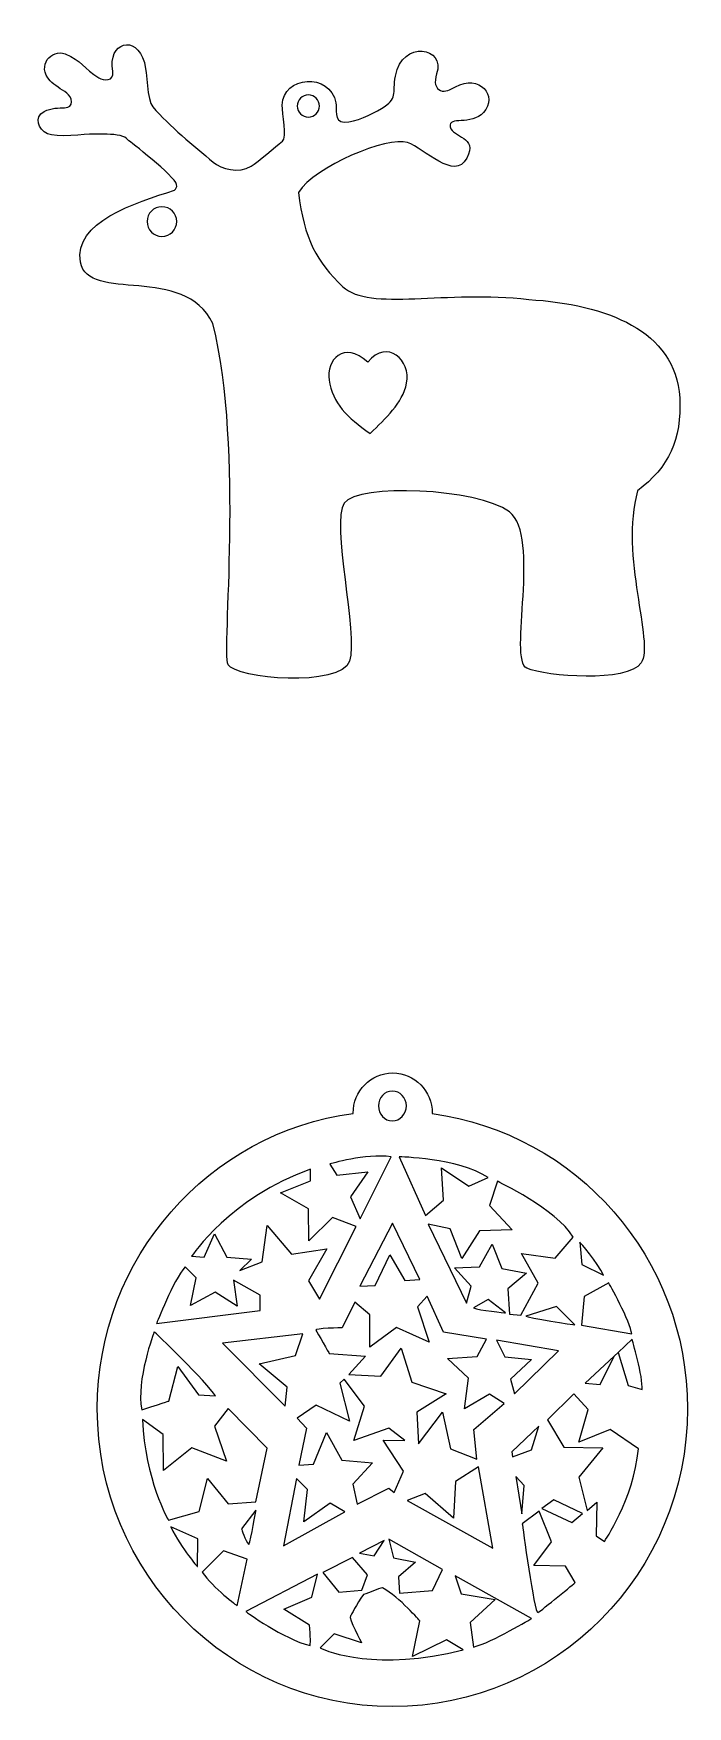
# Model space of a CAD drawing. Header units: centimetres. Extents: x 1 to 126, y -110 to -2.
# Drawn here: x 37.59 to 47.91, y -77.43 to -51.03 of the extents above; entities that cross this region are included whole.
import ezdxf

# ---------------------------------------------------------------- set-up
doc = ezdxf.new("R2010")
doc.units = ezdxf.units.CM
doc.header["$MEASUREMENT"] = 0
doc.layers.add('layer 1', color=7, linetype='Continuous')

msp = doc.modelspace()

# ---------------------------------------------------------------- linework, layer by layer
at = {"layer": 'layer 1', "color": 250}
for points, knots in [([(40.41881, -55.60704), (40.91905, -57.64399), (40.5514, -60.77071), (40.66117, -60.9913), (40.66117, -60.9913), (40.77095, -61.21188), (42.43756, -61.35746), (42.57342, -60.93587), (42.57342, -60.93587), (42.70927, -60.51427), (42.27802, -58.74935), (42.49028, -58.44163), (42.49028, -58.44163), (42.70253, -58.13391), (44.58966, -58.1969), (45.09536, -58.5802), (45.09536, -58.5802), (45.60107, -58.9635), (45.07285, -60.91591), (45.3725, -61.04672), (45.3725, -61.04672), (45.67216, -61.17754), (46.96195, -61.28018), (47.1739, -60.96358), (47.1739, -60.96358), (47.38583, -60.64699), (46.82773, -59.26715), (47.11847, -58.24763), (47.11847, -58.24763), (47.61378, -57.86806), (47.81267, -57.44471), (47.7836, -56.77881), (47.7836, -56.77881), (47.70499, -55.70879), (46.63307, -55.30673), (45.40021, -55.22685), (45.40021, -55.22685), (44.10321, -55.06998), (42.88688, -55.41871), (42.47144, -55.02606), (42.47144, -55.02606), (42.05601, -54.63342), (41.85752, -54.27063), (41.76973, -53.5363), (41.76973, -53.5363), (42.0165, -53.12808), (43.1842, -52.64489), (43.48928, -52.75056), (43.48928, -52.75056), (43.75689, -52.84323), (44.23062, -53.36289), (44.42431, -52.99676), (44.42431, -52.99676), (44.60784, -52.64985), (44.19767, -52.67687), (44.16268, -52.50016), (44.16268, -52.50016), (44.12767, -52.32345), (44.48865, -52.49315), (44.68862, -52.27516), (44.68862, -52.27516), (44.92486, -52.01764), (44.61947, -51.6641), (44.24555, -51.86879), (44.24555, -51.86879), (44.16151, -51.9148), (44.08511, -51.96081), (44.00876, -51.93015), (44.00876, -51.93015), (43.9324, -51.89949), (43.90286, -51.79794), (43.94872, -51.66763), (43.94872, -51.66763), (44.09888, -51.24068), (43.4056, -51.12033), (43.29832, -51.70011), (43.29832, -51.70011), (43.2458, -51.98414), (43.34622, -52.05155), (43.07676, -52.21383), (43.07676, -52.21383), (42.91598, -52.31066), (42.67877, -52.42744), (42.48748, -52.42744), (42.48748, -52.42744), (42.32206, -52.42744), (42.37369, -52.20694), (42.359, -52.12489), (42.359, -52.12489), (42.27089, -51.63286), (41.51712, -51.70259), (41.51289, -52.15825), (41.51289, -52.15825), (41.5117, -52.29167), (41.59142, -52.67408), (41.51653, -52.73021), (41.51653, -52.73021), (41.39521, -52.82122), (41.13871, -53.05351), (41.02354, -53.12335), (41.02354, -53.12335), (40.82478, -53.2439), (40.55043, -53.16754), (40.42446, -53.06094), (40.42446, -53.06094), (40.11458, -52.79874), (39.73685, -52.49008), (39.46968, -52.18729), (39.46968, -52.18729), (39.37928, -52.08484), (39.38158, -51.63874), (39.33863, -51.48836), (39.33863, -51.48836), (39.20723, -51.02839), (38.75792, -51.1694), (38.83928, -51.62519), (38.83928, -51.62519), (38.86874, -51.79019), (38.69424, -51.776), (38.61796, -51.72841), (38.61796, -51.72841), (38.38617, -51.58363), (38.3445, -51.45037), (38.09054, -51.35107), (38.09054, -51.35107), (37.87364, -51.26627), (37.63123, -51.53654), (37.85193, -51.77642), (37.85193, -51.77642), (37.91395, -51.84379), (38.0343, -51.91085), (38.11551, -51.96837), (38.11551, -51.96837), (38.19702, -52.02613), (38.2388, -52.20174), (38.07934, -52.20174), (38.07934, -52.20174), (37.99667, -52.20174), (37.86348, -52.20318), (37.76015, -52.2602), (37.76015, -52.2602), (37.58937, -52.3545), (37.66488, -52.53903), (37.81061, -52.61152), (37.81061, -52.61152), (37.9443, -52.67795), (38.42039, -52.61672), (38.52893, -52.61672), (38.52893, -52.61672), (38.63745, -52.61672), (38.7649, -52.61117), (38.90963, -52.63195), (38.90963, -52.63195), (39.05436, -52.65272), (39.08703, -52.71524), (39.08703, -52.71524), (39.08703, -52.71524), (39.08703, -52.71524), (39.826, -53.28579), (39.84667, -53.41025), (39.84667, -53.41025), (39.85418, -53.45553), (39.83697, -53.48487), (39.81193, -53.50402), (39.81193, -53.50402), (39.19335, -53.6996), (38.21373, -54.00814), (38.32992, -54.6376), (38.32992, -54.6376), (38.45082, -55.29254), (39.96949, -54.6628), (40.41881, -55.60704)], [0, 0, 0, 0, 0.02272727, 0.02272727, 0.02272727, 0.02272727, 0.04545455, 0.04545455, 0.04545455, 0.04545455, 0.06818182, 0.06818182, 0.06818182, 0.06818182, 0.09090909, 0.09090909, 0.09090909, 0.09090909, 0.11363636, 0.11363636, 0.11363636, 0.11363636, 0.13636364, 0.13636364, 0.13636364, 0.13636364, 0.15909091, 0.15909091, 0.15909091, 0.15909091, 0.18181818, 0.18181818, 0.18181818, 0.18181818, 0.20454545, 0.20454545, 0.20454545, 0.20454545, 0.22727273, 0.22727273, 0.22727273, 0.22727273, 0.25, 0.25, 0.25, 0.25, 0.27272727, 0.27272727, 0.27272727, 0.27272727, 0.29545455, 0.29545455, 0.29545455, 0.29545455, 0.31818182, 0.31818182, 0.31818182, 0.31818182, 0.34090909, 0.34090909, 0.34090909, 0.34090909, 0.36363636, 0.36363636, 0.36363636, 0.36363636, 0.38636364, 0.38636364, 0.38636364, 0.38636364, 0.40909091, 0.40909091, 0.40909091, 0.40909091, 0.43181818, 0.43181818, 0.43181818, 0.43181818, 0.45454545, 0.45454545, 0.45454545, 0.45454545, 0.47727273, 0.47727273, 0.47727273, 0.47727273, 0.5, 0.5, 0.5, 0.5, 0.52272727, 0.52272727, 0.52272727, 0.52272727, 0.54545455, 0.54545455, 0.54545455, 0.54545455, 0.56818182, 0.56818182, 0.56818182, 0.56818182, 0.59090909, 0.59090909, 0.59090909, 0.59090909, 0.61363636, 0.61363636, 0.61363636, 0.61363636, 0.63636364, 0.63636364, 0.63636364, 0.63636364, 0.65909091, 0.65909091, 0.65909091, 0.65909091, 0.68181818, 0.68181818, 0.68181818, 0.68181818, 0.70454545, 0.70454545, 0.70454545, 0.70454545, 0.72727273, 0.72727273, 0.72727273, 0.72727273, 0.75, 0.75, 0.75, 0.75, 0.77272727, 0.77272727, 0.77272727, 0.77272727, 0.79545455, 0.79545455, 0.79545455, 0.79545455, 0.81818182, 0.81818182, 0.81818182, 0.81818182, 0.84090909, 0.84090909, 0.84090909, 0.84090909, 0.86363636, 0.86363636, 0.86363636, 0.86363636, 0.88636364, 0.88636364, 0.88636364, 0.88636364, 0.90909091, 0.90909091, 0.90909091, 0.90909091, 0.93181818, 0.93181818, 0.93181818, 0.93181818, 0.95454545, 0.95454545, 0.95454545, 0.95454545, 1, 1, 1, 1]), ([(42.10055, -52.17357), (42.10055, -52.27031), (42.02209, -52.34876), (41.92531, -52.34876), (41.92531, -52.34876), (41.82856, -52.34876), (41.7501, -52.27031), (41.7501, -52.17357), (41.7501, -52.17357), (41.7501, -52.07678), (41.82856, -51.99833), (41.92531, -51.99833), (41.92531, -51.99833), (42.02209, -51.99833), (42.10055, -52.07678), (42.10055, -52.17357)], [0, 0, 0, 0, 0.2, 0.2, 0.2, 0.2, 0.4, 0.4, 0.4, 0.4, 0.6, 0.6, 0.6, 0.6, 1, 1, 1, 1]), ([(39.61504, -53.76298), (39.74423, -53.76298), (39.849, -53.86775), (39.849, -53.99694), (39.849, -53.99694), (39.849, -54.12613), (39.74423, -54.2309), (39.61504, -54.2309), (39.61504, -54.2309), (39.48585, -54.2309), (39.38109, -54.12613), (39.38109, -53.99694), (39.38109, -53.99694), (39.38109, -53.86775), (39.48585, -53.76298), (39.61504, -53.76298)], [0, 0, 0, 0, 0.2, 0.2, 0.2, 0.2, 0.4, 0.4, 0.4, 0.4, 0.6, 0.6, 0.6, 0.6, 1, 1, 1, 1]), ([(42.86192, -56.21658), (43.17157, -55.83716), (43.54778, -56.18868), (43.47506, -56.54709), (43.47506, -56.54709), (43.40944, -56.87365), (43.14157, -57.09892), (42.90129, -57.34272), (42.90129, -57.34272), (42.53206, -57.09063), (42.30612, -56.86055), (42.25205, -56.49953), (42.25205, -56.49953), (42.20617, -56.19131), (42.47911, -55.86568), (42.86192, -56.21658)], [0, 0, 0, 0, 0.2, 0.2, 0.2, 0.2, 0.4, 0.4, 0.4, 0.4, 0.6, 0.6, 0.6, 0.6, 1, 1, 1, 1]), ([(38.59588, -72.73368), (38.59588, -75.32966), (40.68039, -77.43492), (43.25079, -77.43492), (43.25079, -77.43492), (45.82119, -77.43492), (47.90571, -75.32966), (47.90571, -72.73368), (47.90571, -72.73368), (47.90571, -70.35317), (46.15276, -68.38559), (43.87978, -68.07531), (43.87978, -68.07531), (43.87978, -68.07531), (43.87983, -68.07155), (43.87983, -68.07155), (43.87983, -68.07155), (43.87983, -67.72), (43.60029, -67.43492), (43.25561, -67.43492), (43.25561, -67.43492), (42.91095, -67.43492), (42.63141, -67.72), (42.63141, -68.07155), (42.63141, -68.07155), (42.63141, -68.07155), (42.63144, -68.07394), (42.63144, -68.07394), (42.63144, -68.07394), (40.35377, -68.37996), (38.59588, -70.34979), (38.59588, -72.73368)], [0, 0, 0, 0, 0.11111111, 0.11111111, 0.11111111, 0.11111111, 0.22222222, 0.22222222, 0.22222222, 0.22222222, 0.33333333, 0.33333333, 0.33333333, 0.33333333, 0.44444444, 0.44444444, 0.44444444, 0.44444444, 0.55555556, 0.55555556, 0.55555556, 0.55555556, 0.66666667, 0.66666667, 0.66666667, 0.66666667, 0.77777778, 0.77777778, 0.77777778, 0.77777778, 1, 1, 1, 1]), ([(43.47133, -67.95578), (43.47133, -68.08552), (43.3726, -68.19068), (43.25079, -68.19068), (43.25079, -68.19068), (43.12899, -68.19068), (43.03026, -68.08552), (43.03026, -67.95578), (43.03026, -67.95578), (43.03026, -67.82605), (43.12899, -67.72087), (43.25079, -67.72087), (43.25079, -67.72087), (43.3726, -67.72087), (43.47133, -67.82605), (43.47133, -67.95578)], [0, 0, 0, 0, 0.2, 0.2, 0.2, 0.2, 0.4, 0.4, 0.4, 0.4, 0.6, 0.6, 0.6, 0.6, 1, 1, 1, 1]), ([(43.2309, -68.75883), (43.2309, -68.75883), (42.74479, -69.73676), (42.74479, -69.73676), (42.74479, -69.73676), (42.74479, -69.73676), (42.59039, -69.39077), (42.59039, -69.39077), (42.59039, -69.39077), (42.59039, -69.39077), (42.86203, -68.99616), (42.86203, -68.99616), (42.86203, -68.99616), (42.86203, -68.99616), (42.37307, -69.05049), (42.37307, -69.05049), (42.37307, -69.05049), (42.37307, -69.05049), (42.26442, -68.87321), (42.26442, -68.87321), (42.26442, -68.87321), (42.26442, -68.87321), (42.81914, -68.69879), (43.2309, -68.75883)], [0, 0, 0, 0, 0.14285714, 0.14285714, 0.14285714, 0.14285714, 0.28571429, 0.28571429, 0.28571429, 0.28571429, 0.42857143, 0.42857143, 0.42857143, 0.42857143, 0.57142857, 0.57142857, 0.57142857, 0.57142857, 0.71428571, 0.71428571, 0.71428571, 0.71428571, 1, 1, 1, 1]), ([(43.77419, -69.68528), (43.77419, -69.68528), (43.3587, -68.75972), (43.3587, -68.75972), (43.3587, -68.75972), (43.3587, -68.75972), (44.26925, -68.77118), (44.76174, -69.08614), (44.76174, -69.08614), (44.76174, -69.08614), (44.4576, -69.21919), (44.4576, -69.21919), (44.4576, -69.21919), (44.4576, -69.21919), (44.02296, -68.9304), (44.02296, -68.9304), (44.02296, -68.9304), (44.02296, -68.9304), (44.05441, -69.44223), (44.05441, -69.44223), (44.05441, -69.44223), (44.05441, -69.44223), (43.77419, -69.68528), (43.77419, -69.68528)], [0, 0, 0, 0, 0.14285714, 0.14285714, 0.14285714, 0.14285714, 0.28571429, 0.28571429, 0.28571429, 0.28571429, 0.42857143, 0.42857143, 0.42857143, 0.42857143, 0.57142857, 0.57142857, 0.57142857, 0.57142857, 0.71428571, 0.71428571, 0.71428571, 0.71428571, 1, 1, 1, 1]), ([(42.21908, -70.20858), (42.21908, -70.20858), (41.65787, -70.29448), (41.65787, -70.29448), (41.65787, -70.29448), (41.65787, -70.29448), (41.27418, -69.84207), (41.27418, -69.84207), (41.27418, -69.84207), (41.27418, -69.84207), (41.19401, -70.41473), (41.19401, -70.41473), (41.19401, -70.41473), (41.19401, -70.41473), (40.84468, -70.55218), (40.84468, -70.55218), (40.84468, -70.55218), (40.84468, -70.55218), (41.02794, -70.37465), (41.02794, -70.37465), (41.02794, -70.37465), (41.02794, -70.37465), (40.63851, -70.34029), (40.63851, -70.34029), (40.63851, -70.34029), (40.63851, -70.34029), (40.44381, -69.97378), (40.44381, -69.97378), (40.44381, -69.97378), (40.44381, -69.97378), (40.28346, -70.34029), (40.28346, -70.34029), (40.28346, -70.34029), (40.28346, -70.34029), (40.08303, -70.32884), (40.08303, -70.32884), (40.08303, -70.32884), (40.08303, -70.32884), (40.70724, -69.38966), (41.96138, -68.95442), (41.96138, -68.95442), (41.96138, -68.95442), (41.96138, -69.13768), (41.96138, -69.13768), (41.96138, -69.13768), (41.96138, -69.13768), (41.48607, -69.32666), (41.48607, -69.32666), (41.48607, -69.32666), (41.48607, -69.32666), (41.92703, -69.57863), (41.92703, -69.57863), (41.92703, -69.57863), (41.92703, -69.57863), (41.93275, -70.08258), (41.93275, -70.08258), (41.93275, -70.08258), (41.93275, -70.08258), (42.30498, -69.71608), (42.30498, -69.71608), (42.30498, -69.71608), (42.30498, -69.71608), (42.67723, -69.85925), (42.67723, -69.85925), (42.67723, -69.85925), (42.67723, -69.85925), (42.09883, -71.00459), (42.09883, -71.00459), (42.09883, -71.00459), (42.09883, -71.00459), (41.92703, -70.71825), (41.92703, -70.71825), (41.92703, -70.71825), (41.92703, -70.71825), (42.21908, -70.20858), (42.21908, -70.20858)], [0, 0, 0, 0, 0.05, 0.05, 0.05, 0.05, 0.1, 0.1, 0.1, 0.1, 0.15, 0.15, 0.15, 0.15, 0.2, 0.2, 0.2, 0.2, 0.25, 0.25, 0.25, 0.25, 0.3, 0.3, 0.3, 0.3, 0.35, 0.35, 0.35, 0.35, 0.4, 0.4, 0.4, 0.4, 0.45, 0.45, 0.45, 0.45, 0.5, 0.5, 0.5, 0.5, 0.55, 0.55, 0.55, 0.55, 0.6, 0.6, 0.6, 0.6, 0.65, 0.65, 0.65, 0.65, 0.7, 0.7, 0.7, 0.7, 0.75, 0.75, 0.75, 0.75, 0.8, 0.8, 0.8, 0.8, 0.85, 0.85, 0.85, 0.85, 0.9, 0.9, 0.9, 0.9, 1, 1, 1, 1]), ([(44.41814, -71.06758), (44.41814, -71.06758), (43.81684, -69.81916), (43.81684, -69.81916), (43.81684, -69.81916), (43.81684, -69.81916), (44.16043, -69.89361), (44.16043, -69.89361), (44.16043, -69.89361), (44.16043, -69.89361), (44.3437, -70.36319), (44.3437, -70.36319), (44.3437, -70.36319), (44.3437, -70.36319), (44.62344, -69.92547), (44.62344, -69.92547), (44.62344, -69.92547), (44.62344, -69.92547), (45.13814, -69.91117), (45.13814, -69.91117), (45.13814, -69.91117), (45.13814, -69.91117), (44.78356, -69.52515), (44.78356, -69.52515), (44.78356, -69.52515), (44.78356, -69.52515), (44.90652, -69.14486), (44.90652, -69.14486), (44.90652, -69.14486), (44.90652, -69.14486), (45.83836, -69.58437), (46.1018, -70.02532), (46.1018, -70.02532), (46.1018, -70.02532), (45.81868, -70.36011), (45.81868, -70.36011), (45.81868, -70.36011), (45.81868, -70.36011), (45.28968, -70.2829), (45.28968, -70.2829), (45.28968, -70.2829), (45.28968, -70.2829), (45.54989, -70.75185), (45.54989, -70.75185), (45.54989, -70.75185), (45.54989, -70.75185), (45.27538, -71.25796), (45.27538, -71.25796), (45.27538, -71.25796), (45.27538, -71.25796), (45.09523, -71.24081), (45.09523, -71.24081), (45.09523, -71.24081), (45.09523, -71.24081), (45.07237, -70.84335), (45.07237, -70.84335), (45.07237, -70.84335), (45.07237, -70.84335), (45.36403, -70.59457), (45.36403, -70.59457), (45.36403, -70.59457), (45.36403, -70.59457), (44.97801, -70.52024), (44.97801, -70.52024), (44.97801, -70.52024), (44.97801, -70.52024), (44.82359, -70.13707), (44.82359, -70.13707), (44.82359, -70.13707), (44.82359, -70.13707), (44.62344, -70.49736), (44.62344, -70.49736), (44.62344, -70.49736), (44.62344, -70.49736), (44.22884, -70.51166), (44.22884, -70.51166), (44.22884, -70.51166), (44.22884, -70.51166), (44.49476, -70.7976), (44.49476, -70.7976), (44.49476, -70.7976), (44.49476, -70.7976), (44.41814, -71.06758), (44.41814, -71.06758)], [0, 0, 0, 0, 0.04545455, 0.04545455, 0.04545455, 0.04545455, 0.09090909, 0.09090909, 0.09090909, 0.09090909, 0.13636364, 0.13636364, 0.13636364, 0.13636364, 0.18181818, 0.18181818, 0.18181818, 0.18181818, 0.22727273, 0.22727273, 0.22727273, 0.22727273, 0.27272727, 0.27272727, 0.27272727, 0.27272727, 0.31818182, 0.31818182, 0.31818182, 0.31818182, 0.36363636, 0.36363636, 0.36363636, 0.36363636, 0.40909091, 0.40909091, 0.40909091, 0.40909091, 0.45454545, 0.45454545, 0.45454545, 0.45454545, 0.5, 0.5, 0.5, 0.5, 0.54545455, 0.54545455, 0.54545455, 0.54545455, 0.59090909, 0.59090909, 0.59090909, 0.59090909, 0.63636364, 0.63636364, 0.63636364, 0.63636364, 0.68181818, 0.68181818, 0.68181818, 0.68181818, 0.72727273, 0.72727273, 0.72727273, 0.72727273, 0.77272727, 0.77272727, 0.77272727, 0.77272727, 0.81818182, 0.81818182, 0.81818182, 0.81818182, 0.86363636, 0.86363636, 0.86363636, 0.86363636, 0.90909091, 0.90909091, 0.90909091, 0.90909091, 1, 1, 1, 1]), ([(43.4446, -70.71253), (43.4446, -70.71253), (43.2098, -70.30307), (43.2098, -70.30307), (43.2098, -70.30307), (43.2098, -70.30307), (42.98073, -70.78697), (42.98073, -70.78697), (42.98073, -70.78697), (42.98073, -70.78697), (42.73449, -70.79843), (42.73449, -70.79843), (42.73449, -70.79843), (42.73449, -70.79843), (43.2499, -69.80771), (43.2499, -69.80771), (43.2499, -69.80771), (43.2499, -69.80771), (43.68512, -70.69535), (43.68512, -70.69535), (43.68512, -70.69535), (43.68512, -70.69535), (43.4446, -70.71253), (43.4446, -70.71253)], [0, 0, 0, 0, 0.14285714, 0.14285714, 0.14285714, 0.14285714, 0.28571429, 0.28571429, 0.28571429, 0.28571429, 0.42857143, 0.42857143, 0.42857143, 0.42857143, 0.57142857, 0.57142857, 0.57142857, 0.57142857, 0.71428571, 0.71428571, 0.71428571, 0.71428571, 1, 1, 1, 1]), ([(46.57928, -70.62604), (46.57928, -70.62604), (46.23616, -70.45733), (46.23616, -70.45733), (46.23616, -70.45733), (46.23616, -70.45733), (46.20756, -70.10562), (46.20756, -70.10562), (46.20756, -70.10562), (46.20756, -70.10562), (46.48492, -70.42588), (46.57928, -70.62604)], [0, 0, 0, 0, 0.25, 0.25, 0.25, 0.25, 0.5, 0.5, 0.5, 0.5, 1, 1, 1, 1]), ([(41.16639, -71.18363), (41.16639, -71.18363), (39.53081, -71.3895), (39.53081, -71.3895), (39.53081, -71.3895), (39.53081, -71.3895), (39.79387, -70.7061), (39.97974, -70.49736), (39.97974, -70.49736), (39.97974, -70.49736), (40.15417, -70.66607), (40.15417, -70.66607), (40.15417, -70.66607), (40.15417, -70.66607), (40.06838, -71.10356), (40.06838, -71.10356), (40.06838, -71.10356), (40.06838, -71.10356), (40.45726, -70.89482), (40.45726, -70.89482), (40.45726, -70.89482), (40.45726, -70.89482), (40.80325, -71.115), (40.80325, -71.115), (40.80325, -71.115), (40.80325, -71.115), (40.74606, -70.7061), (40.74606, -70.7061), (40.74606, -70.7061), (40.74606, -70.7061), (41.16639, -70.94343), (41.16639, -70.94343), (41.16639, -70.94343), (41.16639, -70.94343), (41.16639, -71.18363), (41.16639, -71.18363)], [0, 0, 0, 0, 0.1, 0.1, 0.1, 0.1, 0.2, 0.2, 0.2, 0.2, 0.3, 0.3, 0.3, 0.3, 0.4, 0.4, 0.4, 0.4, 0.5, 0.5, 0.5, 0.5, 0.6, 0.6, 0.6, 0.6, 0.7, 0.7, 0.7, 0.7, 0.8, 0.8, 0.8, 0.8, 1, 1, 1, 1]), ([(47.02536, -71.55248), (47.02536, -71.55248), (46.23329, -71.41809), (46.23329, -71.41809), (46.23329, -71.41809), (46.23329, -71.41809), (46.27332, -70.96059), (46.27332, -70.96059), (46.27332, -70.96059), (46.27332, -70.96059), (46.6622, -70.74614), (46.6622, -70.74614), (46.6622, -70.74614), (46.6622, -70.74614), (47.01106, -71.37234), (47.02536, -71.55248)], [0, 0, 0, 0, 0.2, 0.2, 0.2, 0.2, 0.4, 0.4, 0.4, 0.4, 0.6, 0.6, 0.6, 0.6, 1, 1, 1, 1]), ([(42.82612, -71.90368), (42.82612, -71.90368), (42.25345, -71.86359), (42.25345, -71.86359), (42.25345, -71.86359), (42.25345, -71.86359), (42.0702, -71.53144), (42.04157, -71.49708), (42.04157, -71.49708), (42.01293, -71.46272), (42.45961, -71.457), (42.45961, -71.457), (42.45961, -71.457), (42.45961, -71.457), (42.66005, -71.0504), (42.66005, -71.0504), (42.66005, -71.0504), (42.66005, -71.0504), (42.89484, -71.25084), (42.89484, -71.25084), (42.89484, -71.25084), (42.89484, -71.25084), (42.89484, -71.76051), (42.89484, -71.76051), (42.89484, -71.76051), (42.89484, -71.76051), (43.31288, -71.45127), (43.31288, -71.45127), (43.31288, -71.45127), (43.31288, -71.45127), (43.82829, -71.68606), (43.82829, -71.68606), (43.82829, -71.68606), (43.82829, -71.68606), (43.64504, -71.12484), (43.64504, -71.12484), (43.64504, -71.12484), (43.64504, -71.12484), (43.79966, -70.95877), (43.79966, -70.95877), (43.79966, -70.95877), (43.79966, -70.95877), (44.05736, -71.52572), (44.05736, -71.52572), (44.05736, -71.52572), (44.05736, -71.52572), (44.73311, -71.63452), (44.73311, -71.63452), (44.73311, -71.63452), (44.73311, -71.63452), (44.58994, -71.9094), (44.58994, -71.9094), (44.58994, -71.9094), (44.58994, -71.9094), (44.12035, -71.94376), (44.12035, -71.94376), (44.12035, -71.94376), (44.12035, -71.94376), (44.4525, -72.25301), (44.4525, -72.25301), (44.4525, -72.25301), (44.4525, -72.25301), (44.3895, -72.73405), (44.3895, -72.73405), (44.3895, -72.73405), (44.3895, -72.73405), (44.78465, -72.50498), (44.78465, -72.50498), (44.78465, -72.50498), (44.78465, -72.50498), (45.01372, -72.65388), (45.01372, -72.65388), (45.01372, -72.65388), (45.01372, -72.65388), (44.53267, -73.06048), (44.53267, -73.06048), (44.53267, -73.06048), (44.53267, -73.06048), (44.58421, -73.53006), (44.58421, -73.53006), (44.58421, -73.53006), (44.58421, -73.53006), (44.16616, -73.36972), (44.16616, -73.36972), (44.16616, -73.36972), (44.16616, -73.36972), (44.04018, -72.79132), (44.04018, -72.79132), (44.04018, -72.79132), (44.04018, -72.79132), (43.66221, -73.28955), (43.66221, -73.28955), (43.66221, -73.28955), (43.66221, -73.28955), (43.63358, -72.79132), (43.63358, -72.79132), (43.63358, -72.79132), (43.63358, -72.79132), (44.0973, -72.49896), (44.0973, -72.49896), (44.0973, -72.49896), (44.0973, -72.49896), (43.55974, -72.31595), (43.55974, -72.31595), (43.55974, -72.31595), (43.55974, -72.31595), (43.38817, -71.77838), (43.38817, -71.77838), (43.38817, -71.77838), (43.38817, -71.77838), (43.06792, -72.22159), (43.06792, -72.22159), (43.06792, -72.22159), (43.06792, -72.22159), (42.56179, -72.19586), (42.56179, -72.19586), (42.56179, -72.19586), (42.56179, -72.19586), (42.82612, -71.90368), (42.82612, -71.90368)], [0, 0, 0, 0, 0.03225806, 0.03225806, 0.03225806, 0.03225806, 0.06451613, 0.06451613, 0.06451613, 0.06451613, 0.09677419, 0.09677419, 0.09677419, 0.09677419, 0.12903226, 0.12903226, 0.12903226, 0.12903226, 0.16129032, 0.16129032, 0.16129032, 0.16129032, 0.19354839, 0.19354839, 0.19354839, 0.19354839, 0.22580645, 0.22580645, 0.22580645, 0.22580645, 0.25806452, 0.25806452, 0.25806452, 0.25806452, 0.29032258, 0.29032258, 0.29032258, 0.29032258, 0.32258065, 0.32258065, 0.32258065, 0.32258065, 0.35483871, 0.35483871, 0.35483871, 0.35483871, 0.38709677, 0.38709677, 0.38709677, 0.38709677, 0.41935484, 0.41935484, 0.41935484, 0.41935484, 0.4516129, 0.4516129, 0.4516129, 0.4516129, 0.48387097, 0.48387097, 0.48387097, 0.48387097, 0.51612903, 0.51612903, 0.51612903, 0.51612903, 0.5483871, 0.5483871, 0.5483871, 0.5483871, 0.58064516, 0.58064516, 0.58064516, 0.58064516, 0.61290323, 0.61290323, 0.61290323, 0.61290323, 0.64516129, 0.64516129, 0.64516129, 0.64516129, 0.67741935, 0.67741935, 0.67741935, 0.67741935, 0.70967742, 0.70967742, 0.70967742, 0.70967742, 0.74193548, 0.74193548, 0.74193548, 0.74193548, 0.77419355, 0.77419355, 0.77419355, 0.77419355, 0.80645161, 0.80645161, 0.80645161, 0.80645161, 0.83870968, 0.83870968, 0.83870968, 0.83870968, 0.87096774, 0.87096774, 0.87096774, 0.87096774, 0.90322581, 0.90322581, 0.90322581, 0.90322581, 0.93548387, 0.93548387, 0.93548387, 0.93548387, 1, 1, 1, 1]), ([(45.0352, -71.2208), (45.0352, -71.2208), (44.612, -71.18363), (44.52908, -71.14359), (44.52908, -71.14359), (44.52908, -71.14359), (44.76069, -71.01205), (44.76069, -71.01205), (44.76069, -71.01205), (44.76069, -71.01205), (45.0352, -71.2208), (45.0352, -71.2208)], [0, 0, 0, 0, 0.25, 0.25, 0.25, 0.25, 0.5, 0.5, 0.5, 0.5, 1, 1, 1, 1]), ([(46.12749, -71.41237), (46.12749, -71.41237), (45.37261, -71.29799), (45.35544, -71.27226), (45.35544, -71.27226), (45.35544, -71.27226), (45.8387, -71.12071), (45.8387, -71.12071), (45.8387, -71.12071), (45.8387, -71.12071), (46.12749, -71.41237), (46.12749, -71.41237)], [0, 0, 0, 0, 0.25, 0.25, 0.25, 0.25, 0.5, 0.5, 0.5, 0.5, 1, 1, 1, 1]), ([(40.461, -72.53361), (40.461, -72.53361), (40.19183, -72.51644), (40.19183, -72.51644), (40.19183, -72.51644), (40.19183, -72.51644), (39.86542, -72.06976), (39.86542, -72.06976), (39.86542, -72.06976), (39.86542, -72.06976), (39.72225, -72.6138), (39.72225, -72.6138), (39.72225, -72.6138), (39.72225, -72.6138), (39.72225, -72.6138), (39.29847, -72.75124), (39.29847, -72.75124), (39.20111, -72.29883), (39.49318, -71.51999), (39.49318, -71.51999), (39.49318, -71.51999), (39.49318, -71.51999), (40.335, -72.32173), (40.461, -72.53361)], [0, 0, 0, 0, 0.14285714, 0.14285714, 0.14285714, 0.14285714, 0.28571429, 0.28571429, 0.28571429, 0.28571429, 0.42857143, 0.42857143, 0.42857143, 0.42857143, 0.57142857, 0.57142857, 0.57142857, 0.57142857, 0.71428571, 0.71428571, 0.71428571, 0.71428571, 1, 1, 1, 1]), ([(41.72087, -71.89222), (41.72087, -71.89222), (41.14819, -72.02393), (41.14819, -72.02393), (41.14819, -72.02393), (41.14819, -72.02393), (41.58916, -72.39617), (41.58916, -72.39617), (41.58916, -72.39617), (41.58916, -72.39617), (41.56052, -72.69397), (41.56052, -72.69397), (41.56052, -72.69397), (41.56052, -72.69397), (40.5698, -71.69752), (40.5698, -71.69752), (40.5698, -71.69752), (40.5698, -71.69752), (41.8354, -71.55435), (41.8354, -71.55435), (41.8354, -71.55435), (41.8354, -71.55435), (41.72087, -71.89222), (41.72087, -71.89222)], [0, 0, 0, 0, 0.14285714, 0.14285714, 0.14285714, 0.14285714, 0.28571429, 0.28571429, 0.28571429, 0.28571429, 0.42857143, 0.42857143, 0.42857143, 0.42857143, 0.57142857, 0.57142857, 0.57142857, 0.57142857, 0.71428571, 0.71428571, 0.71428571, 0.71428571, 1, 1, 1, 1]), ([(45.02376, -71.91563), (45.02376, -71.91563), (44.89509, -71.65257), (44.89509, -71.65257), (44.89509, -71.65257), (44.89509, -71.65257), (45.873, -71.82128), (45.873, -71.82128), (45.873, -71.82128), (45.873, -71.82128), (45.17817, -72.50181), (45.17817, -72.50181), (45.17817, -72.50181), (45.17817, -72.50181), (45.1124, -72.26734), (45.1124, -72.26734), (45.1124, -72.26734), (45.1124, -72.26734), (45.44409, -71.95852), (45.44409, -71.95852), (45.44409, -71.95852), (45.44409, -71.95852), (45.02376, -71.91563), (45.02376, -71.91563)], [0, 0, 0, 0, 0.14285714, 0.14285714, 0.14285714, 0.14285714, 0.28571429, 0.28571429, 0.28571429, 0.28571429, 0.42857143, 0.42857143, 0.42857143, 0.42857143, 0.57142857, 0.57142857, 0.57142857, 0.57142857, 0.71428571, 0.71428571, 0.71428571, 0.71428571, 1, 1, 1, 1]), ([(46.96816, -72.36742), (46.96816, -72.36742), (46.81124, -71.84452), (46.81124, -71.84452), (46.81124, -71.84452), (46.81124, -71.84452), (47.03107, -71.63827), (47.03107, -71.63827), (47.03107, -71.63827), (47.03107, -71.63827), (47.20836, -72.23589), (47.18834, -72.43318), (47.18834, -72.43318), (47.18834, -72.43318), (46.96816, -72.36742), (46.96816, -72.36742)], [0, 0, 0, 0, 0.2, 0.2, 0.2, 0.2, 0.4, 0.4, 0.4, 0.4, 0.6, 0.6, 0.6, 0.6, 1, 1, 1, 1]), ([(46.7462, -71.90554), (46.7462, -71.90554), (46.52782, -72.35313), (46.52782, -72.35313), (46.52782, -72.35313), (46.52782, -72.35313), (46.29048, -72.33312), (46.29048, -72.33312), (46.29048, -72.33312), (46.29048, -72.33312), (46.7462, -71.90554), (46.7462, -71.90554)], [0, 0, 0, 0, 0.25, 0.25, 0.25, 0.25, 0.5, 0.5, 0.5, 0.5, 1, 1, 1, 1]), ([(46.81124, -71.84453), (46.81124, -71.84453), (46.7462, -71.90554), (46.7462, -71.90554), (46.7462, -71.90554), (46.7462, -71.90554), (46.81124, -71.84453), (46.81124, -71.84453)], [0, 0, 0, 0, 0.33333333, 0.33333333, 0.33333333, 0.33333333, 1, 1, 1, 1]), ([(42.0072, -73.61024), (42.0072, -73.61024), (41.77241, -73.62742), (41.77241, -73.62742), (41.77241, -73.62742), (41.77241, -73.62742), (41.8984, -73.04329), (41.8984, -73.04329), (41.8984, -73.04329), (41.8984, -73.04329), (41.7495, -72.88295), (41.7495, -72.88295), (41.7495, -72.88295), (41.7495, -72.88295), (42.04728, -72.67678), (42.04728, -72.67678), (42.04728, -72.67678), (42.04728, -72.67678), (42.57415, -72.92875), (42.57415, -72.92875), (42.57415, -72.92875), (42.57415, -72.92875), (42.41952, -72.33317), (42.41952, -72.33317), (42.41952, -72.33317), (42.41952, -72.33317), (42.48825, -72.27019), (42.48825, -72.27019), (42.48825, -72.27019), (42.48825, -72.27019), (42.80893, -72.69397), (42.80893, -72.69397), (42.80893, -72.69397), (42.80893, -72.69397), (42.64286, -73.23799), (42.64286, -73.23799), (42.64286, -73.23799), (42.64286, -73.23799), (43.19263, -73.04329), (43.19263, -73.04329), (43.19263, -73.04329), (43.19263, -73.04329), (43.4446, -73.23799), (43.4446, -73.23799), (43.4446, -73.23799), (43.4446, -73.23799), (43.10673, -73.23228), (43.10673, -73.23228), (43.10673, -73.23228), (43.10673, -73.23228), (43.42742, -73.71904), (43.42742, -73.71904), (43.42742, -73.71904), (43.42742, -73.71904), (43.27853, -74.05691), (43.27853, -74.05691), (43.27853, -74.05691), (43.27853, -74.05691), (43.19263, -73.9882), (43.19263, -73.9882), (43.19263, -73.9882), (43.19263, -73.9882), (42.6944, -74.24018), (42.6944, -74.24018), (42.6944, -74.24018), (42.6944, -74.24018), (42.62569, -73.9252), (42.62569, -73.9252), (42.62569, -73.9252), (42.62569, -73.9252), (42.93493, -73.58733), (42.93493, -73.58733), (42.93493, -73.58733), (42.93493, -73.58733), (42.45388, -73.54724), (42.45388, -73.54724), (42.45388, -73.54724), (42.45388, -73.54724), (42.21336, -73.11201), (42.21336, -73.11201), (42.21336, -73.11201), (42.21336, -73.11201), (42.0072, -73.61024), (42.0072, -73.61024)], [0, 0, 0, 0, 0.04545455, 0.04545455, 0.04545455, 0.04545455, 0.09090909, 0.09090909, 0.09090909, 0.09090909, 0.13636364, 0.13636364, 0.13636364, 0.13636364, 0.18181818, 0.18181818, 0.18181818, 0.18181818, 0.22727273, 0.22727273, 0.22727273, 0.22727273, 0.27272727, 0.27272727, 0.27272727, 0.27272727, 0.31818182, 0.31818182, 0.31818182, 0.31818182, 0.36363636, 0.36363636, 0.36363636, 0.36363636, 0.40909091, 0.40909091, 0.40909091, 0.40909091, 0.45454545, 0.45454545, 0.45454545, 0.45454545, 0.5, 0.5, 0.5, 0.5, 0.54545455, 0.54545455, 0.54545455, 0.54545455, 0.59090909, 0.59090909, 0.59090909, 0.59090909, 0.63636364, 0.63636364, 0.63636364, 0.63636364, 0.68181818, 0.68181818, 0.68181818, 0.68181818, 0.72727273, 0.72727273, 0.72727273, 0.72727273, 0.77272727, 0.77272727, 0.77272727, 0.77272727, 0.81818182, 0.81818182, 0.81818182, 0.81818182, 0.86363636, 0.86363636, 0.86363636, 0.86363636, 0.90909091, 0.90909091, 0.90909091, 0.90909091, 1, 1, 1, 1]), ([(45.69572, -72.90785), (45.69572, -72.90785), (46.11034, -72.49896), (46.11034, -72.49896), (46.11034, -72.49896), (46.11034, -72.49896), (46.33624, -72.74773), (46.33624, -72.74773), (46.33624, -72.74773), (46.33624, -72.74773), (46.19326, -73.26243), (46.19326, -73.26243), (46.19326, -73.26243), (46.19326, -73.26243), (46.68794, -73.06227), (46.68794, -73.06227), (46.68794, -73.06227), (46.68794, -73.06227), (47.13115, -73.36536), (47.13115, -73.36536), (47.13115, -73.36536), (47.05525, -74.17421), (46.59429, -74.83002), (46.59429, -74.83002), (46.59429, -74.83002), (46.59429, -74.83002), (46.46258, -74.73839), (46.46258, -74.73839), (46.46258, -74.73839), (46.46258, -74.73839), (46.47634, -74.21176), (46.47634, -74.21176), (46.47634, -74.21176), (46.47634, -74.21176), (46.32479, -74.34042), (46.32479, -74.34042), (46.32479, -74.34042), (46.32479, -74.34042), (46.19041, -73.81715), (46.19041, -73.81715), (46.19041, -73.81715), (46.19041, -73.81715), (46.56785, -73.35106), (46.56785, -73.35106), (46.56785, -73.35106), (46.56785, -73.35106), (45.95307, -73.34249), (45.95307, -73.34249), (45.95307, -73.34249), (45.95307, -73.34249), (45.69572, -72.90785), (45.69572, -72.90785)], [0, 0, 0, 0, 0.07142857, 0.07142857, 0.07142857, 0.07142857, 0.14285714, 0.14285714, 0.14285714, 0.14285714, 0.21428571, 0.21428571, 0.21428571, 0.21428571, 0.28571429, 0.28571429, 0.28571429, 0.28571429, 0.35714286, 0.35714286, 0.35714286, 0.35714286, 0.42857143, 0.42857143, 0.42857143, 0.42857143, 0.5, 0.5, 0.5, 0.5, 0.57142857, 0.57142857, 0.57142857, 0.57142857, 0.64285714, 0.64285714, 0.64285714, 0.64285714, 0.71428571, 0.71428571, 0.71428571, 0.71428571, 0.78571429, 0.78571429, 0.78571429, 0.78571429, 0.85714286, 0.85714286, 0.85714286, 0.85714286, 1, 1, 1, 1]), ([(41.09665, -74.20582), (41.09665, -74.20582), (40.66143, -74.23444), (40.66143, -74.23444), (40.66143, -74.23444), (40.66143, -74.23444), (40.335, -73.83357), (40.335, -73.83357), (40.335, -73.83357), (40.335, -73.83357), (40.20329, -74.35471), (40.20329, -74.35471), (40.20329, -74.35471), (40.20329, -74.35471), (39.71652, -74.49215), (39.71652, -74.49215), (39.71652, -74.49215), (39.71652, -74.49215), (39.34428, -73.84503), (39.31064, -72.90499), (39.31064, -72.90499), (39.31064, -72.90499), (39.63375, -73.13947), (39.63375, -73.13947), (39.63375, -73.13947), (39.63375, -73.13947), (39.63946, -73.71135), (39.63946, -73.71135), (39.63946, -73.71135), (39.63946, -73.71135), (40.08553, -73.35106), (40.08553, -73.35106), (40.08553, -73.35106), (40.08553, -73.35106), (40.63454, -73.56266), (40.63454, -73.56266), (40.63454, -73.56266), (40.63454, -73.56266), (40.44296, -73.00794), (40.44296, -73.00794), (40.44296, -73.00794), (40.44296, -73.00794), (40.66027, -72.73058), (40.66027, -72.73058), (40.66027, -72.73058), (40.66027, -72.73058), (41.27418, -73.35826), (41.27418, -73.35826), (41.27418, -73.35826), (41.27418, -73.35826), (41.09665, -74.20582), (41.09665, -74.20582)], [0, 0, 0, 0, 0.07142857, 0.07142857, 0.07142857, 0.07142857, 0.14285714, 0.14285714, 0.14285714, 0.14285714, 0.21428571, 0.21428571, 0.21428571, 0.21428571, 0.28571429, 0.28571429, 0.28571429, 0.28571429, 0.35714286, 0.35714286, 0.35714286, 0.35714286, 0.42857143, 0.42857143, 0.42857143, 0.42857143, 0.5, 0.5, 0.5, 0.5, 0.57142857, 0.57142857, 0.57142857, 0.57142857, 0.64285714, 0.64285714, 0.64285714, 0.64285714, 0.71428571, 0.71428571, 0.71428571, 0.71428571, 0.78571429, 0.78571429, 0.78571429, 0.78571429, 0.85714286, 0.85714286, 0.85714286, 0.85714286, 1, 1, 1, 1]), ([(45.14672, -73.49117), (45.14672, -73.49117), (45.13527, -73.41398), (45.13527, -73.41398), (45.13527, -73.41398), (45.13527, -73.41398), (45.56133, -73.00794), (45.56133, -73.00794), (45.56133, -73.00794), (45.56133, -73.00794), (45.44696, -73.38538), (45.44696, -73.38538), (45.44696, -73.38538), (45.44696, -73.38538), (45.14672, -73.49117), (45.14672, -73.49117)], [0, 0, 0, 0, 0.2, 0.2, 0.2, 0.2, 0.4, 0.4, 0.4, 0.4, 0.6, 0.6, 0.6, 0.6, 1, 1, 1, 1]), ([(44.83619, -74.9331), (44.83619, -74.9331), (43.48468, -74.18291), (43.48468, -74.18291), (43.48468, -74.18291), (43.48468, -74.18291), (43.76529, -74.0741), (43.76529, -74.0741), (43.76529, -74.0741), (43.76529, -74.0741), (44.21199, -74.46352), (44.21199, -74.46352), (44.21199, -74.46352), (44.21199, -74.46352), (44.24633, -73.88511), (44.24633, -73.88511), (44.24633, -73.88511), (44.24633, -73.88511), (44.60713, -73.65032), (44.60713, -73.65032), (44.60713, -73.65032), (44.60713, -73.65032), (44.83619, -74.9331), (44.83619, -74.9331)], [0, 0, 0, 0, 0.14285714, 0.14285714, 0.14285714, 0.14285714, 0.28571429, 0.28571429, 0.28571429, 0.28571429, 0.42857143, 0.42857143, 0.42857143, 0.42857143, 0.57142857, 0.57142857, 0.57142857, 0.57142857, 0.71428571, 0.71428571, 0.71428571, 0.71428571, 1, 1, 1, 1]), ([(41.53527, -74.89801), (41.53527, -74.89801), (41.73542, -73.83717), (41.73542, -73.83717), (41.73542, -73.83717), (41.73542, -73.83717), (41.90984, -74.00873), (41.90984, -74.00873), (41.90984, -74.00873), (41.90984, -74.00873), (41.85266, -74.52057), (41.85266, -74.52057), (41.85266, -74.52057), (41.85266, -74.52057), (42.26727, -74.22604), (42.26727, -74.22604), (42.26727, -74.22604), (42.26727, -74.22604), (42.50175, -74.36044), (42.50175, -74.36044), (42.50175, -74.36044), (42.50175, -74.36044), (41.53527, -74.89801), (41.53527, -74.89801)], [0, 0, 0, 0, 0.14285714, 0.14285714, 0.14285714, 0.14285714, 0.28571429, 0.28571429, 0.28571429, 0.28571429, 0.42857143, 0.42857143, 0.42857143, 0.42857143, 0.57142857, 0.57142857, 0.57142857, 0.57142857, 0.71428571, 0.71428571, 0.71428571, 0.71428571, 1, 1, 1, 1]), ([(45.29255, -74.39476), (45.29255, -74.39476), (45.19532, -73.80285), (45.19532, -73.80285), (45.19532, -73.80285), (45.19532, -73.80285), (45.32971, -73.94868), (45.32971, -73.94868), (45.32971, -73.94868), (45.32971, -73.94868), (45.29255, -74.39476), (45.29255, -74.39476)], [0, 0, 0, 0, 0.25, 0.25, 0.25, 0.25, 0.5, 0.5, 0.5, 0.5, 1, 1, 1, 1]), ([(46.07888, -74.52915), (46.07888, -74.52915), (45.60707, -74.31184), (45.60707, -74.31184), (45.60707, -74.31184), (45.60707, -74.31184), (45.7958, -74.17172), (45.7958, -74.17172), (45.7958, -74.17172), (45.7958, -74.17172), (46.24759, -74.38617), (46.24759, -74.38617), (46.24759, -74.38617), (46.24759, -74.38617), (46.07888, -74.52915), (46.07888, -74.52915)], [0, 0, 0, 0, 0.2, 0.2, 0.2, 0.2, 0.4, 0.4, 0.4, 0.4, 0.6, 0.6, 0.6, 0.6, 1, 1, 1, 1]), ([(41.09778, -74.33757), (41.09778, -74.33757), (41.02056, -74.80365), (40.98625, -74.87799), (40.98625, -74.87799), (40.92897, -74.81799), (40.87188, -74.63208), (40.87188, -74.63208), (40.87188, -74.63208), (40.87188, -74.63208), (41.09778, -74.33757), (41.09778, -74.33757)], [0, 0, 0, 0, 0.25, 0.25, 0.25, 0.25, 0.5, 0.5, 0.5, 0.5, 1, 1, 1, 1]), ([(45.29826, -74.55202), (45.29826, -74.55202), (45.56419, -74.34901), (45.56419, -74.34901), (45.56419, -74.34901), (45.56419, -74.34901), (45.76148, -74.83511), (45.76148, -74.83511), (45.76148, -74.83511), (45.76148, -74.83511), (45.48412, -75.20969), (45.48412, -75.20969), (45.48412, -75.20969), (45.48412, -75.20969), (45.98166, -75.22113), (45.98166, -75.22113), (45.98166, -75.22113), (45.98166, -75.22113), (46.13615, -75.47714), (46.13615, -75.47714), (46.13615, -75.47714), (46.13615, -75.47714), (45.60356, -75.91809), (45.5463, -75.95246), (45.5463, -75.95246), (45.48903, -75.98682), (45.29826, -74.55202), (45.29826, -74.55202)], [0, 0, 0, 0, 0.125, 0.125, 0.125, 0.125, 0.25, 0.25, 0.25, 0.25, 0.375, 0.375, 0.375, 0.375, 0.5, 0.5, 0.5, 0.5, 0.625, 0.625, 0.625, 0.625, 0.75, 0.75, 0.75, 0.75, 1, 1, 1, 1]), ([(39.75384, -74.60063), (39.75384, -74.60063), (40.1799, -74.7865), (40.1799, -74.7865), (40.1799, -74.7865), (40.1799, -74.7865), (40.17418, -75.22685), (40.17418, -75.22685), (40.17418, -75.22685), (40.17418, -75.22685), (39.94257, -74.96664), (39.75384, -74.60063)], [0, 0, 0, 0, 0.25, 0.25, 0.25, 0.25, 0.5, 0.5, 0.5, 0.5, 1, 1, 1, 1]), ([(40.95766, -75.10675), (40.95766, -75.10675), (40.80325, -75.84449), (40.80325, -75.84449), (40.80325, -75.84449), (40.80325, -75.84449), (40.42866, -75.56998), (40.24852, -75.31263), (40.24852, -75.31263), (40.24852, -75.31263), (40.58594, -74.97522), (40.58594, -74.97522), (40.58594, -74.97522), (40.58594, -74.97522), (40.95766, -75.10675), (40.95766, -75.10675)], [0, 0, 0, 0, 0.2, 0.2, 0.2, 0.2, 0.4, 0.4, 0.4, 0.4, 0.6, 0.6, 0.6, 0.6, 1, 1, 1, 1]), ([(42.96212, -75.05529), (42.96212, -75.05529), (42.73336, -75.01239), (42.73336, -75.01239), (42.73336, -75.01239), (42.73336, -75.01239), (43.11938, -74.81223), (43.11938, -74.81223), (43.11938, -74.81223), (43.11938, -74.81223), (42.96212, -75.05529), (42.96212, -75.05529)], [0, 0, 0, 0, 0.25, 0.25, 0.25, 0.25, 0.5, 0.5, 0.5, 0.5, 1, 1, 1, 1]), ([(43.26707, -75.08773), (43.26707, -75.08773), (43.19263, -74.79566), (43.19263, -74.79566), (43.19263, -74.79566), (43.19263, -74.79566), (44.04018, -75.27098), (44.04018, -75.27098), (44.04018, -75.27098), (44.04018, -75.27098), (43.88555, -75.60313), (43.88555, -75.60313), (43.88555, -75.60313), (43.88555, -75.60313), (43.36443, -75.64321), (43.36443, -75.64321), (43.36443, -75.64321), (43.36443, -75.64321), (43.34725, -75.38551), (43.34725, -75.38551), (43.34725, -75.38551), (43.34725, -75.38551), (43.61641, -75.15644), (43.61641, -75.15644), (43.61641, -75.15644), (43.61641, -75.15644), (43.26707, -75.08773), (43.26707, -75.08773)], [0, 0, 0, 0, 0.125, 0.125, 0.125, 0.125, 0.25, 0.25, 0.25, 0.25, 0.375, 0.375, 0.375, 0.375, 0.5, 0.5, 0.5, 0.5, 0.625, 0.625, 0.625, 0.625, 0.75, 0.75, 0.75, 0.75, 1, 1, 1, 1]), ([(42.40738, -75.63003), (42.40738, -75.63003), (42.15575, -75.31835), (42.15575, -75.31835), (42.15575, -75.31835), (42.15575, -75.31835), (42.62184, -75.08388), (42.62184, -75.08388), (42.62184, -75.08388), (42.62184, -75.08388), (42.85917, -75.35838), (42.85917, -75.35838), (42.85917, -75.35838), (42.85917, -75.35838), (42.76767, -75.59858), (42.76767, -75.59858), (42.76767, -75.59858), (42.76767, -75.59858), (42.40738, -75.63003), (42.40738, -75.63003)], [0, 0, 0, 0, 0.16666667, 0.16666667, 0.16666667, 0.16666667, 0.33333333, 0.33333333, 0.33333333, 0.33333333, 0.5, 0.5, 0.5, 0.5, 0.66666667, 0.66666667, 0.66666667, 0.66666667, 1, 1, 1, 1]), ([(40.9405, -75.93599), (40.9405, -75.93599), (42.06712, -75.34695), (42.06712, -75.34695), (42.06712, -75.34695), (42.06712, -75.34695), (41.98133, -75.70723), (41.98133, -75.70723), (41.98133, -75.70723), (41.98133, -75.70723), (41.53812, -75.89596), (41.53812, -75.89596), (41.53812, -75.89596), (41.53812, -75.89596), (41.94129, -76.15045), (41.94129, -76.15045), (41.94129, -76.15045), (41.94129, -76.15045), (41.96131, -76.21907), (41.95559, -76.47356), (41.95559, -76.47356), (41.53812, -76.37348), (40.9405, -75.93599), (40.9405, -75.93599)], [0, 0, 0, 0, 0.14285714, 0.14285714, 0.14285714, 0.14285714, 0.28571429, 0.28571429, 0.28571429, 0.28571429, 0.42857143, 0.42857143, 0.42857143, 0.42857143, 0.57142857, 0.57142857, 0.57142857, 0.57142857, 0.71428571, 0.71428571, 0.71428571, 0.71428571, 1, 1, 1, 1]), ([(44.52908, -76.49644), (44.52908, -76.49644), (44.4776, -76.11041), (44.4776, -76.11041), (44.4776, -76.11041), (44.4776, -76.11041), (44.86934, -75.74441), (44.86934, -75.74441), (44.86934, -75.74441), (44.86934, -75.74441), (44.33464, -75.65862), (44.33464, -75.65862), (44.33464, -75.65862), (44.33464, -75.65862), (44.24027, -75.36982), (44.24027, -75.36982), (44.24027, -75.36982), (44.24027, -75.36982), (45.44409, -76.04465), (45.44409, -76.04465), (45.44409, -76.04465), (45.44409, -76.04465), (44.82359, -76.42209), (44.52908, -76.49644)], [0, 0, 0, 0, 0.14285714, 0.14285714, 0.14285714, 0.14285714, 0.28571429, 0.28571429, 0.28571429, 0.28571429, 0.42857143, 0.42857143, 0.42857143, 0.42857143, 0.57142857, 0.57142857, 0.57142857, 0.57142857, 0.71428571, 0.71428571, 0.71428571, 0.71428571, 1, 1, 1, 1]), ([(42.58753, -76.00462), (42.6095, -75.98997), (42.67542, -75.8249), (42.79701, -75.66665), (42.79701, -75.66665), (42.89075, -75.63695), (43.02515, -75.57461), (43.0965, -75.5614), (43.0965, -75.5614), (43.37101, -75.71867), (43.68268, -76.08182), (43.68268, -76.08182), (43.68268, -76.08182), (43.68268, -76.08182), (43.56654, -76.64729), (43.56654, -76.64729), (43.56654, -76.64729), (43.56654, -76.64729), (44.10302, -76.38206), (44.10302, -76.38206), (44.10302, -76.38206), (44.10302, -76.38206), (44.3666, -76.54231), (44.3666, -76.54231), (44.3666, -76.54231), (43.00518, -76.88266), (42.23266, -76.5671), (42.11032, -76.51055), (42.11032, -76.51055), (42.11032, -76.51055), (42.33018, -76.28483), (42.33018, -76.28483), (42.33018, -76.28483), (42.33018, -76.28483), (42.76481, -76.43066), (42.76481, -76.43066), (42.76481, -76.43066), (42.76481, -76.43066), (42.55322, -76.02748), (42.58753, -76.00462)], [0, 0, 0, 0, 0.09090909, 0.09090909, 0.09090909, 0.09090909, 0.18181818, 0.18181818, 0.18181818, 0.18181818, 0.27272727, 0.27272727, 0.27272727, 0.27272727, 0.36363636, 0.36363636, 0.36363636, 0.36363636, 0.45454545, 0.45454545, 0.45454545, 0.45454545, 0.54545455, 0.54545455, 0.54545455, 0.54545455, 0.63636364, 0.63636364, 0.63636364, 0.63636364, 0.72727273, 0.72727273, 0.72727273, 0.72727273, 0.81818182, 0.81818182, 0.81818182, 0.81818182, 1, 1, 1, 1])]:
    msp.add_open_spline(points, degree=3, knots=knots, dxfattribs=at)

doc.saveas('drawing.dxf')
